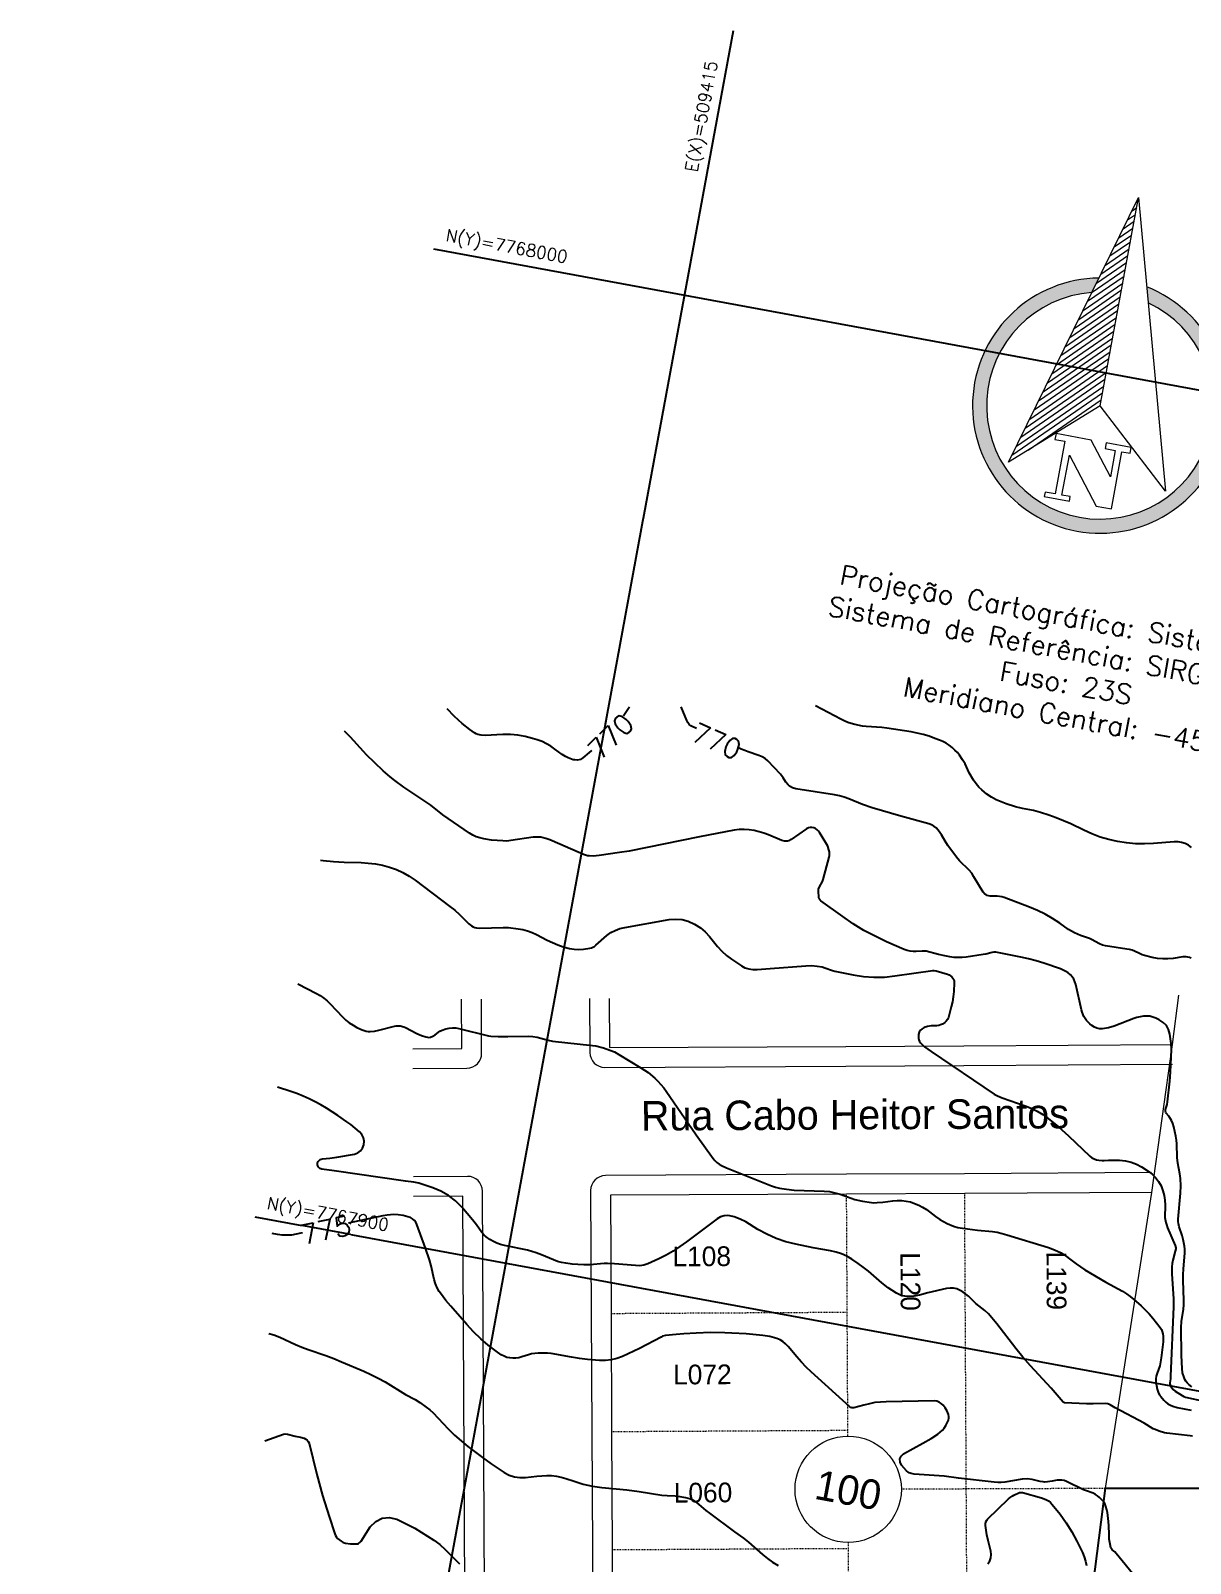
# Model space of a CAD drawing. Header units: centimetres. Extents: x 0 to 1302389, y -144212 to 85618.
# Drawn here: x 357179 to 368922, y -70840 to -55321 of the extents above; entities that cross this region are included whole.
import ezdxf
from ezdxf.enums import TextEntityAlignment as Align

# ---------------------------------------------------------------- set-up
doc = ezdxf.new("R2010")
doc.units = ezdxf.units.CM
doc.header["$LTSCALE"] = 4
doc.linetypes.add('Contínua', pattern=[0])
doc.linetypes.add('TRACEJADO', pattern=[2, 1, -1])
for name, color, linetype in [('CANEVA', 252, 'Continuous'), ('CURVAS-INTERMEDIARIAS', 39, 'Continuous'), ('CURVAS-MESTRA', 34, 'Continuous'), ('LIMITE-L', 7, 'Continuous')]:
    doc.layers.add(name, color=color, linetype=linetype)
for name, color, linetype, lineweight in [('FOLHA', 7, 'Continuous', 9), ('K-ALINHAMENTO', 10, 'Continuous', 9), ('P-MEIOFIO', 171, 'Continuous', 9), ('P-URB', 2, 'Continuous', 9), ('textos', 2, 'Continuous', 9)]:
    doc.layers.add(name, color=color, linetype=linetype, lineweight=lineweight)
doc.styles.add('EC_NOMES', font='GOTHIC.TTF')
doc.styles.add('L50', font='ROMANS.SHX', dxfattribs={"height": 1.25})
doc.styles.add('Padrão', font='simplex.shx')
doc.styles.add('ROMANS', font='romans.shx')

# ---------------------------------------------------------------- blocks, each defined once
blk = doc.blocks.new('NORTE-3D')
at = {"linetype": 'ByBlock', "lineweight": -2}
h = blk.add_hatch(dxfattribs=at)
h.set_pattern_fill('ANSI31', color=0, scale=0.001605353228508994, style=0)
h.set_pattern_definition([(45, (-0.01104248617775738, -0.01839006319642067), (-0.0001418945192598034, 0.0001418945192598034), [])])
h.paths.add_polyline_path([(0, 0), (-0.003242338949348778, -0.01153436489403248), (0, -0.00859965942800045)])
blk.add_hatch(color=0, dxfattribs=at).paths.add_polyline_path([(0.000986897386610508, -0.003510809503495693), (0.001163471373729408, -0.00413895770907402, -7.796186558811831), (-0.001163471373729408, -0.00413895770907402), (-0.000986897386610508, -0.003510809503495693, 10.40889661296213)])
at = {"color": 0, "linetype": 'ByBlock', "lineweight": -2}
blk.add_line((0, -0.00859965942800045), (0, 0), dxfattribs=at)
for points in [[(-0.003242338949348778, -0.01153436489403248), (0, 0), (0.003242339007556438, -0.01153436489403248), (0, -0.00859965942800045)], [(-9.608949767425656e-05, -0.01004196889698505), (-0.001555679715238512, -0.01004196889698505), (-0.001555679715238512, -0.01028036419302225), (-0.001144722569733858, -0.01028036419302225), (-0.001144722569733858, -0.0124551085755229), (-0.001559805124998093, -0.0124551085755229), (-0.001559805124998093, -0.01264322362840176), (-0.0005189016228541732, -0.01264322362840176), (-0.0005189016228541732, -0.0124551085755229), (-0.0008624214679002762, -0.0124551085755229), (-0.0008624214679002762, -0.01080046966671944), (0.000579707557335496, -0.01264322362840176), (0.001213598938193172, -0.01264322362840176), (0.001213598938193172, -0.01028036419302225), (0.001557145267724991, -0.01028036419302225), (0.001557145267724991, -0.01004196889698505), (0.0005146967596374452, -0.01004196889698505), (0.0005146967596374452, -0.01028036419302225), (0.000935914518777281, -0.01028036419302225), (0.000935914518777281, -0.01136066485196352)]]:
    blk.add_lwpolyline(points, close=True, dxfattribs=at)
for radius, start, end in [(0.005183662809646236, 100.9753177366553, 79.02468226334474), (0.004609937876509702, 104.6185888914942, 75.38141110850579)]:
    blk.add_arc((0, -0.00859965942800045), radius, start, end, dxfattribs=at)

msp = doc.modelspace()

# ---------------------------------------------------------------- linework, layer by layer
at = {"layer": 'CURVAS-INTERMEDIARIAS'}
for points, elevation in [([(368934.8754376789, -63590.57717610107), (368903.7059932324, -63568.43203447541), (368869.478850694, -63552.08691046698), (368834.1863858103, -63540.24765309301), (368797.3142586382, -63535.1503097211), (368759.3786192629, -63534.54903235511), (368548.0242114965, -63551.17388457531), (368457.098700164, -63554.71101622222), (368366.4351684746, -63553.48242180984), (368276.1471900591, -63545.11722418039), (368186.1132007802, -63531.97468971729), (368097.5097953462, -63511.525553315), (368010.5377707027, -63486.24943036152), (367926.0097270817, -63453.7221218786), (367843.1130642609, -63416.36782675152), (367712.6630685911, -63352.83898017774), (367639.1236443794, -63320.62842093626), (367564.2047598836, -63291.771130992), (367488.3650284545, -63265.15588763908), (367406.5412394461, -63238.5097168379), (367334.5700484256, -63218.38591479065), (367224.3290651017, -63197.9335727336), (367151.7117038449, -63180.6498377341), (367058.4013500588, -63150.67607638307), (367006.8080823188, -63130.90051974205), (366956.7313028959, -63108.1821315274), (366908.9034743224, -63081.02446402477), (366862.5805232748, -63050.93195543307), (366809.8832468278, -63009.86161091349), (366778.9178055354, -62980.08197248363), (366751.8731140632, -62946.6887139913), (366727.451453092, -62910.89145238695), (366683.9287959328, -62834.90810142859), (366640.4231536881, -62745.77269640948), (366615.3862497514, -62702.99028910497), (366584.5247361161, -62657.33820617516), (366562.952762107, -62630.2563311941), (366538.9877237129, -62605.26620901842), (366510.1290336729, -62578.8959025245), (366480.7347474935, -62556.63268760988), (366450.0838323129, -62536.50896167537), (366417.5430733244, -62519.59356399666), (366383.7536758243, -62504.82926616397), (366335.8800508823, -62486.7542121435), (366276.6978502643, -62466.4182088571), (366216.8671003646, -62448.49616426643), (366156.0733271517, -62434.19686799892), (366094.6389951638, -62422.32314120152), (365847.2769581622, -62383.02126448348), (365798.4022454611, -62377.11584656739), (365640.378662686, -62366.08117764961), (365602.13209183, -62361.89550133368), (365526.3970648719, -62347.93790934258), (365489.3134866197, -62337.78469947806), (365452.9233493123, -62325.74270581559), (365417.6000601186, -62310.88766797091), (365382.9782023513, -62294.1554571965), (365125.2001949487, -62156.77928647166), (365125.2001947435, -62156.77928643377)], 76641.68236215241), ([(366892.6592776216, -62162.31998439148), (367020.0868931253, -62278.42745465621), (367038.81794618, -62290.76525264018), (367060.4123652246, -62296.98336127459), (367075.4155518517, -62297.1294395186), (367137.4673498173, -62291.5026248535), (367189.0651938638, -62289.46856215422), (367249.4627256463, -62290.16448346747), (367335.1760259193, -62296.24558765195), (367419.8173323173, -62311.14882521742), (367488.0559766758, -62326.84343337921), (367532.0817227148, -62338.37005236345), (367607.5803450528, -62363.59461241699), (367640.9953006298, -62369.41151478139), (367662.7523221903, -62367.17668208218), (367682.5642125105, -62357.91377744696), (367694.5636428665, -62348.97142399117), (367710.8183119026, -62329.94017099767), (367728.8132027275, -62292.92656753142), (367775.0855219771, -62165.08624832111)], 76542.01827585572), ([(368938.0955749252, -69054.58180261648), (368906.5389660019, -69028.05778896407), (368891.4537016497, -69013.21097363177), (368878.1056859185, -68997.13437102904), (368867.3479370167, -68979.21527270484), (368858.3158259541, -68960.0743775036), (368844.1343662289, -68912.29366591858), (368838.5899655382, -68866.42237342132), (368833.4875218078, -68735.79283962795), (368829.0676267861, -68451.93707527197), (368833.3679362814, -68392.05323686788), (368852.3377425213, -68265.20085587623), (368856.0085356376, -68222.66330863009), (368856.4805166855, -68179.94035073352), (368848.7530743252, -67973.03665157367), (368848.7685102402, -67916.59783107869), (368851.447342966, -67860.2252618832), (368864.7948867733, -67697.85528617364), (368865.7299807903, -67658.16714122175), (368862.8929381984, -67628.58617819572), (368850.4090583922, -67562.45038121898), (368838.2665988227, -67520.64077169343), (368808.8137390901, -67432.0231971968), (368801.3953983983, -67399.97448844044), (368799.0963314082, -67378.23600800923), (368799.5360667479, -67356.37500640372), (368822.446115843, -67092.78971923975), (368825.4567476391, -67018.10372389192), (368821.3625571583, -66943.47371396684), (368816.0282626448, -66896.73921466758), (368806.7955602557, -66841.75440706138), (368795.4437460548, -66787.15859986376), (368788.5059465189, -66732.04022927835), (368785.7734488504, -66594.17624082719), (368783.5810763654, -66553.97127349235), (368776.7910370065, -66514.29548944865), (368755.2226033205, -66420.96194181056), (368745.21606439, -66387.45210928711), (368731.0779969868, -66355.45956706928), (368721.7091471747, -66338.8003559399), (368703.5313258975, -66312.82171293264), (368676.8514823388, -66281.8978294523), (368673.4522610469, -66276.21265293311), (368669.4370468868, -66263.49151723302), (368670.1934285011, -66243.48288960246), (368685.8958468328, -66194.84672785838), (368690.9245342734, -66166.3030039976), (368714.0697750576, -65958.7872933867), (368720.9032272612, -65866.03738743643), (368730.1486420559, -65636.04933781497), (368727.5846459082, -65575.9618583349), (368715.3193014152, -65482.24861932371), (368701.2034724471, -65435.86852098216), (368679.6101123699, -65395.0194010486), (368646.8151566158, -65362.46946380919), (368606.5604609004, -65335.46392589658), (368572.5190393622, -65319.64971756138), (368541.9497362334, -65308.63213690772), (368510.8486382595, -65301.31695097816), (368478.9556534125, -65299.55136175489), (368446.5192629293, -65301.49615774018), (368413.9370524201, -65307.46801096413), (368381.7155522921, -65314.83416777774), (368350.0409231699, -65324.2877846479), (368149.4365080159, -65400.02897289011), (368091.9545528665, -65417.67869822716), (368032.607604222, -65427.3725999957), (368003.5867777487, -65426.57329246541), (367975.8792894855, -65421.51662529653), (367950.1399984063, -65410.08371940171), (367925.7158556459, -65394.38365342107), (367904.8272120565, -65377.04607763229), (367871.1898143755, -65342.91151299051), (367845.0286289734, -65302.75924757151), (367825.7921044719, -65258.42319193415), (367818.6357180658, -65235.38218241418), (367762.7160381205, -64979.80790531091), (367753.9888587432, -64952.3214363248), (367742.3341306043, -64926.47327876629), (367726.288454318, -64903.10799481078), (367707.3250299186, -64881.38283242875), (367684.9864336095, -64862.62206841412), (367661.3654266626, -64845.97576158936), (367635.8048227347, -64832.47791899873), (367608.9520075276, -64821.09272345348), (367437.7221681476, -64762.92366845836), (367361.207381767, -64740.23773448852), (367283.8092184971, -64720.74332030007), (367205.8229906405, -64703.39025694855), (366951.2926465486, -64652.69025442266), (366933.5187472929, -64651.96149036937), (366915.6963879451, -64653.9095440415), (366851.7071396677, -64671.83710107804), (366823.4394375188, -64677.16666268719), (366653.1300085431, -64701.0987358515), (366611.383314216, -64705.05362150364), (366569.6641081368, -64706.5001105555), (366527.9892246423, -64704.19471036567), (366486.3302186262, -64699.388904066), (366435.5852890435, -64690.60431998511), (366371.6178647702, -64676.36749975213), (366248.8387509258, -64643.19078987483), (366208.2992426089, -64640.99373978768), (366145.4090626444, -64645.17856640118), (366114.3658896092, -64645.23207025247), (366083.8185670958, -64642.32652881868), (366054.0324366232, -64634.97043346705), (366024.7501471785, -64624.6669036065), (365846.520783574, -64546.66819287007), (365730.5860112323, -64491.4147635133), (365617.3726119255, -64431.4140456224), (365508.2485127351, -64364.25319246092), (365401.845786577, -64292.34505086145), (365180.0220579457, -64131.78228160323), (365172.6647459628, -64125.19376480981), (365164.6488251187, -64112.7877498762), (365161.0862249404, -64098.54888446641), (365156.4228473069, -64031.44538329585), (365157.4790925859, -64013.87385839905), (365167.0515823165, -63989.09836654621), (365195.9364132325, -63937.90040839871), (365204.1216072465, -63914.49028379159), (365263.6768700613, -63690.42947716193), (365267.0424217604, -63671.71355208079), (365268.3870490837, -63653.01963335174), (365266.696294662, -63634.3529184957), (365262.9846158716, -63615.70820999306), (365249.9316014355, -63579.48708953493), (365232.110714761, -63545.37517692739), (365168.131081674, -63440.77267154813), (365156.1581561277, -63425.15274285316), (365142.5071737928, -63411.5944667907), (365126.3685081964, -63401.13410020471), (365108.559776276, -63392.74699721103), (365089.8060191444, -63389.20216345444), (365071.54896614, -63389.11388070958), (365054.0235483878, -63394.22821564644), (365036.97342334, -63402.80528184216), (364881.3037068354, -63512.58858760484), (364856.1124511788, -63524.91193180764), (364842.4891387998, -63527.66593986118), (364828.338375734, -63528.72120365735), (364813.9549829808, -63527.52407724706), (364786.0770565358, -63521.25013869291), (364651.9732817775, -63464.05985402562), (364603.7449717199, -63446.5881991894), (364554.533028555, -63432.13752252347), (364504.664726588, -63419.70409827091), (364454.2396756496, -63411.93128232328), (364403.7704314513, -63408.184023718), (364353.204965292, -63410.49997783518), (364302.5934957063, -63416.85129001347), (363953.4024602731, -63483.36159332978), (363238.1780434109, -63630.6934978819), (363141.6700426787, -63641.40889223557), (362935.144768274, -63672.65855869715), (362875.5632245879, -63678.24500692586), (362835.8530475412, -63677.53894813178), (362816.4365443302, -63674.78385520697), (362797.5009192042, -63669.64464504027), (362778.8959300836, -63662.93477138437), (362538.8859272191, -63559.13372741362), (362437.8258473793, -63513.99572838368), (362396.1638154738, -63499.71316236658), (362368.4982449586, -63492.7284571692), (362343.695187389, -63488.57308739348), (362318.8175001656, -63486.24849906671), (362268.7875785882, -63488.95728063738), (362042.6496848082, -63522.57433399706), (362001.7268653985, -63526.45841705595), (361960.6193850976, -63525.90981509461), (361845.192618901, -63516.46908143887), (361766.7622073312, -63504.64875460783), (361728.5925933747, -63495.8760136497), (361691.7030626981, -63483.90394335828), (361656.7247613675, -63467.12616860663), (361623.0381541153, -63447.1410740385), (361353.4422460392, -63261.20453597343), (361231.8024098205, -63164.9554676824), (360959.6405426083, -62982.37602612449), (360867.5152640477, -62914.81769024745), (360819.5322538626, -62876.48288956322), (360750.4298063097, -62816.29836278208), (360581.3708710053, -62653.03531944592), (360549.4822552527, -62620.5717003101), (360417.3074979239, -62474.08371647171), (360379.9416910905, -62436.59502936645), (360356.2634293301, -62415.06591798368)], 76841.01053474579), ([(360115.3022529464, -63719.69981243419), (360140.6639684882, -63722.83959961528), (360246.5469478463, -63733.30474683167), (360352.7590891368, -63739.8476443111), (360524.8640027886, -63744.98997780361), (360598.1082687806, -63749.38632801126), (360670.7236126927, -63757.79145297591), (360742.3853978708, -63772.18252328588), (360813.4182609685, -63790.58236835469), (360882.2017078258, -63815.50921138909), (360948.6887004476, -63844.96790966357), (361011.7221161291, -63881.21768038753), (361072.45726744, -63922.00910698326), (361425.4825140745, -64188.01589013502), (361473.2372649399, -64227.97066780136), (361522.052916548, -64271.7294409844), (361616.4804688049, -64366.27676635001), (361644.5974643191, -64386.89530872296), (361659.9167802965, -64395.48139856395), (361676.0699269286, -64402.02220468305), (361692.5798015153, -64406.90595160343), (361727.0282726798, -64410.03540801514), (361962.4834015775, -64401.36857648731), (362018.0613942805, -64401.60001459345), (362115.9178251913, -64414.03871233543), (362163.9949360472, -64423.38459687002), (362211.0021474227, -64435.99903582892), (362256.4045095667, -64453.5163064205), (362300.7449627199, -64474.31374230233), (362409.4636922973, -64530.82894701374), (362462.4445404196, -64555.21882371863), (362516.6178349139, -64576.82898885806), (362571.5887571502, -64596.58988314729), (362636.9031110369, -64614.67339257678), (362683.7373240166, -64622.18839214614), (362731.1557225045, -64623.1931506901), (362778.9615179157, -64619.85061129904), (362840.0007460753, -64611.31047044134), (362856.8962589692, -64607.35680110945), (362872.9357797186, -64601.56262720941), (362887.6851318665, -64592.98628518592), (362901.5668810792, -64582.57742907699), (363014.8388716315, -64483.89554222098), (363054.9473830886, -64454.23984448434), (363099.001650591, -64430.87701504317), (363145.9380841688, -64413.52953276434), (363194.5783565025, -64401.82773994782), (363643.6176029019, -64321.38794726555), (363710.5436322185, -64316.75260102931), (363775.8414098617, -64321.2623183291), (363838.7182214235, -64339.48345059223), (363899.9685914467, -64366.83984576151), (363960.5706452878, -64407.08980605815), (364010.1765288473, -64447.17364703974), (364054.1449721039, -64493.36142920787), (364134.2076729565, -64594.45817295987), (364177.3818501332, -64641.92828832971), (364225.5148698458, -64684.33464989319), (364276.9742392336, -64723.38246676739), (364375.6159133359, -64789.95520400633), (364412.1520004033, -64809.76727435531), (364451.8179844553, -64822.18120106839), (364493.253023741, -64827.70576458875), (364535.0538932678, -64827.02434663242), (364668.3206282664, -64815.70976682309), (365028.7531360963, -64789.96092105805), (365084.5829200296, -64788.44497362722), (365142.1376955271, -64792.02119902155), (365195.132843239, -64801.35314521968), (365220.916767229, -64808.92273438131), (365297.3243155512, -64835.86582097717), (365323.3751584412, -64842.97796053009), (365507.2807499749, -64881.73852835917), (365612.770358983, -64897.73566219257), (365718.4520500589, -64906.21771711265), (365824.4503610649, -64903.43748450064), (365930.6407541384, -64893.14217297714), (366316.0473511894, -64836.3815204236), (366328.8080774818, -64837.03570671163), (366347.7171451395, -64840.50787593159), (366462.6768946475, -64875.5241079655), (366478.5157482738, -64882.88860802773), (366493.2866159418, -64892.19433439497), (366507.3594138694, -64902.81029595507), (366518.3796337016, -64915.46714531431), (366526.6081949943, -64929.30092576443), (366530.6752053035, -64944.8694207145), (366531.9523672154, -64961.60504612693), (366525.8311813987, -65050.82777950098), (366520.5079840879, -65102.86065355237), (366512.9190272379, -65154.4851847238), (366501.9078345957, -65205.48777567589), (366471.8808554072, -65312.14619639827), (366462.9588802081, -65332.5216374665), (366451.3732236777, -65350.69229516617), (366435.7808092718, -65365.58917508466), (366411.2692893459, -65381.5853052077), (366393.5152502701, -65389.08980831664), (366375.327577767, -65394.49736099597), (366356.4800294387, -65396.78308443178), (366298.3796761584, -65397.6972360682), (366260.3747602247, -65405.64721676655), (366227.9541700167, -65415.6826404786), (366206.0596553114, -65427.27706471481), (366188.4565568126, -65442.36000183009), (366177.2678911743, -65462.66138223102), (366170.3608411102, -65486.44946527726), (366168.7900747655, -65502.80097780324), (366169.3210429043, -65521.16226935241), (366172.6107766745, -65538.6344688271), (366180.0332283995, -65554.80243234948), (366190.2028349572, -65570.08929428231), (366216.8820577664, -65597.39487732665), (366231.4833666106, -65609.6489691278), (366299.2452456005, -65657.94081221931), (366936.9032807702, -66089.92864594789), (366968.0306262156, -66106.70461062583), (367017.1804298747, -66127.14371508089), (367248.7379819129, -66207.23870197873), (367311.179557086, -66232.26109510002), (367371.4877204216, -66261.2069534986), (367428.5890555215, -66296.04690527532), (367483.5551686414, -66334.82012295965), (367588.1000650872, -66420.84773813351), (367688.405057205, -66511.77797818673), (367905.2655487046, -66718.03480121365), (367925.5199947234, -66733.59310713061), (367947.1685114993, -66745.99340672078), (367970.9072293159, -66753.66159722256), (367996.0382077302, -66758.18158211949), (368030.0802235671, -66760.65827405563), (368048.5711215563, -66760.96204170847), (368094.6622951147, -66756.80620386358), (368205.7676740798, -66758.47593006515), (368264.4933812668, -66764.43730696448), (368321.3647494467, -66776.54257740348), (368375.4460885252, -66797.8823842998), (368427.6810791024, -66825.37769551383), (368494.6204276375, -66868.13594875575), (368534.9016550545, -66899.05848708635), (368570.8810969734, -66933.73710389255), (368600.4399777621, -66974.04056813393), (368625.7006933617, -67018.08050949994), (368644.5771024409, -67066.89052154511), (368658.1375011549, -67114.57679522777), (368665.1348801416, -67163.66572526845), (368667.7554558817, -67213.67935559538), (368665.4374652249, -67337.019535898), (368675.2222878858, -67390.60634201879), (368679.8321092582, -67408.11965767195), (368692.0413629368, -67442.26942836033), (368768.0485384635, -67623.54489975507), (368773.8449364619, -67645.82797533865), (368773.6987545686, -67654.46637901373), (368768.2208663805, -67679.46097590559), (368746.108930216, -67771.68963805248), (368739.4272695355, -67805.45162439955), (368734.8809602921, -67839.3951683729), (368733.5367731089, -67873.61594904802), (368734.337738016, -67908.02009730667), (368751.0621239602, -68163.33813688511), (368752.4262786195, -68243.58544298046), (368722.4551769328, -68944.77177181604), (368719.9700545549, -68970.9576256004), (368713.0630309732, -69011.7015253928), (368713.5510983596, -69021.4604351524), (368716.5837394904, -69033.30077976099), (368723.1421051685, -69048.93415551772), (368733.1995084877, -69062.57869804223), (368749.7361736828, -69079.60909216097), (368768.1792585198, -69095.48148433102), (368838.4016169151, -69141.48119136668), (368855.61214737, -69150.52806677335), (368873.8665629881, -69157.32521526533), (369058.5331658018, -69199.7026354376)], 76940.67462104248), ([(359883.7297271217, -64973.50082197785), (360073.3325669032, -65069.57471102482), (360111.5407891722, -65091.69220887552), (360147.7655830511, -65116.37238195603), (360181.0486315484, -65144.90780366299), (360212.36604282, -65176.01932142879), (360336.2988696079, -65308.03255223299), (360369.892642641, -65338.94627280187), (360405.3540464446, -65367.26579576478), (360443.5887744968, -65391.70909825934), (360483.6813326877, -65413.55639291054), (360535.6090896897, -65438.38013589761), (360555.6115890017, -65446.13865280928), (360576.0308613704, -65451.80526177902), (360597.0722031728, -65454.32330309183), (360618.5187072239, -65454.75742703883), (360661.729240588, -65450.12021981867), (360704.237928554, -65441.10682993394), (360862.7639283354, -65400.08985120861), (360881.6644105038, -65397.68214974517), (360919.8637364198, -65398.66658324751), (360957.1961062202, -65406.8691541219), (360974.9725398851, -65413.73004573464), (361089.2896109939, -65474.34000682671), (361137.806070536, -65495.57428246125), (361179.2682881939, -65510.22534251367), (361196.0522446784, -65513.68000513798), (361212.6705468536, -65514.51965360876), (361229.0180510649, -65511.4478615025), (361250.866484755, -65502.95636325487), (361275.9560101213, -65488.11089119135), (361321.5444016121, -65452.27147655311), (361347.8777817215, -65440.51380283586), (361385.0250504356, -65428.75682691939), (361417.7093014007, -65421.35451890656), (361450.5019802358, -65417.59042293293), (361483.4729069011, -65419.2814599626), (361516.5620620782, -65424.61251917225), (361815.2301489584, -65498.79882573913), (361840.2828772794, -65501.32803819637), (361912.9912107834, -65504.51055627843), (362010.9827557861, -65507.16355413187), (362217.5278393671, -65504.01169493387), (362263.2488124729, -65506.03062643408), (362308.2975752155, -65514.15841223724), (362419.2266211371, -65543.61607450651), (362464.0553477537, -65552.33158877306), (362867.4695633557, -65596.11155368673), (362901.1312676349, -65601.03147707408), (362980.3630310692, -65621.18886994926), (363042.676266772, -65642.68085814657), (363090.7558605037, -65662.65878918499), (363136.5964333442, -65687.35147775884), (363358.7816730053, -65821.81251340901), (363432.0007020243, -65871.12240814319), (363500.1150942724, -65927.27315436088), (363531.7212754866, -65958.08328296704), (363561.7815405412, -65990.23961694102), (363589.545247802, -66024.40417858126), (363615.7746496702, -66059.9069551932), (363919.3699925765, -66500.80493347009), (364090.8792216651, -66741.61728632625), (364108.4939581141, -66762.68795177937), (364127.832134327, -66781.72561649824), (364149.7621806134, -66797.7048846911), (364173.4138564979, -66811.6609528666), (364223.9501543957, -66835.18379572511), (364412.3998079283, -66908.98917407927), (364546.4546311524, -66965.51164423011), (364682.088547851, -67018.6974468198), (364721.2053336905, -67031.78019658208), (364761.4243430226, -67040.87064392443), (364833.8572760709, -67052.67783451136), (364909.8177435505, -67060.58594504267), (365214.6017677957, -67072.0819113252), (365269.2980903619, -67076.81259616616), (365323.2301178665, -67087.10810877889), (365376.1999496002, -67102.00961499335), (365488.0116747475, -67142.93080137199), (365525.7635330232, -67154.78849626929), (365603.0365634429, -67172.16185907176), (365694.0999568257, -67186.97422717363), (365713.2175531978, -67188.5491309276), (365751.6229770977, -67187.86895431083), (365809.2757328592, -67182.1897749001), (365910.0728739875, -67169.37810234402), (365954.9424836244, -67166.29392254498), (365999.585799286, -67166.6847831562), (366043.8722578224, -67172.30019001669), (366087.9190014814, -67181.40842831339), (366130.6868772874, -67195.52024588812), (366172.0032490152, -67212.6071674095), (366211.1712364306, -67234.19248233526), (366248.9073210332, -67258.75652159), (366343.1399455308, -67327.91013891308), (366386.7467469131, -67357.67327872681), (366458.316939653, -67397.91188639635), (366522.961953696, -67425.87499063014), (366567.7447545236, -67439.55829485171), (366613.8023632543, -67448.09538044047), (366768.5900520907, -67466.49848067219), (366918.4440332234, -67480.93971504396), (366967.8237249496, -67488.61067157012), (367016.5792268044, -67499.55142378996), (367064.913275073, -67512.66429922602), (367485.3958757377, -67641.82178154495), (367546.4426818151, -67665.45144848447), (367613.2783603352, -67697.74139581819), (367653.6979602787, -67723.4699793444), (367710.7101848407, -67767.9014282825), (367767.3663536104, -67809.26716258013), (367854.9132817526, -67867.5374595733), (368067.7584014836, -67993.9086437028), (368234.1909160929, -68085.56948203454), (368274.1627376528, -68110.75928862515), (368312.2038836916, -68138.77488792856), (368348.9650498157, -68168.67228907358), (368424.189979571, -68234.5584905298), (368465.5604495768, -68273.19222407235), (368505.1818791837, -68313.44883096486), (368542.1632370955, -68356.1468332547), (368616.3566693239, -68452.8048669158), (368628.5916006889, -68472.93257590462), (368638.1327506875, -68493.98164915829), (368643.6345086556, -68516.43327527452), (368646.4406751153, -68539.81606628414), (368647.0220184217, -68596.42591966904), (368627.1276168873, -68759.83667768846), (368620.9380316561, -68800.31782187271), (368611.9189299115, -68840.20541937585), (368585.4772019253, -68914.55695236142), (368577.4833663646, -68943.51584626245), (368572.5756742908, -68973.10554990458), (368572.6579335647, -69002.7858124623), (368586.1125172757, -69076.94536511373), (368600.1248573753, -69116.31321719533), (368613.7235785965, -69140.63531841646), (368621.8191975415, -69151.95134111351), (368653.9280047759, -69189.53325099565), (368673.9831280278, -69208.80468310407), (368695.7196697452, -69225.44752493422), (368719.980149358, -69238.13768044166), (368745.9158670725, -69248.17783426435), (368789.7363167494, -69260.76111296634), (368929.7714986648, -69289.51359313715)], 77040.33870733916), ([(368944.1980340743, -69551.78548884825), (368921.2007262499, -69547.73053030507), (368684.7215449447, -69523.03645228024), (368660.2929031057, -69518.55497171124), (368605.917699989, -69502.86687966215), (368566.2749373918, -69486.59581664245), (368547.3134528542, -69476.65798755252), (368454.3510340733, -69422.57657507702), (368162.1185039198, -69266.95858357294), (368111.752824948, -69236.5856059285), (368088.2882406923, -69226.8295674295), (368063.1876727613, -69222.91316265127), (367936.6814182997, -69225.93936899715), (367869.1423440927, -69224.40077339046), (367648.6665072418, -69214.90550641867), (367634.5707464846, -69208.69401745679), (367512.2344420637, -69066.44542063179), (367304.8037492411, -68839.9170847314), (367227.6754762692, -68753.27763929256), (367154.5529782588, -68663.22270714946), (366961.6279915415, -68416.37726834734), (366910.8898609719, -68353.61506736494), (366877.0855935644, -68315.06123853015), (366840.2716485397, -68279.46836879675), (366749.7290320843, -68209.21252770972), (366676.2261454737, -68136.03301601062), (366650.237415887, -68113.65894250182), (366622.1176276138, -68094.04324675785), (366592.5780903262, -68076.2429980651), (366556.4552080049, -68061.38216782606), (366522.988714896, -68053.26524250564), (366488.5573884909, -68052.62202138378), (366453.4881668822, -68056.96901024503), (366264.7104158216, -68102.25992528215), (366179.2075072181, -68124.34223324998), (366121.8579769595, -68135.73273290126), (366060.0661417156, -68139.23867730121), (366029.6745693386, -68136.42271211991), (366000.2440291132, -68130.37889493513), (365972.2372459655, -68119.47987877479), (365945.1798841716, -68105.3610010905), (365862.6272518318, -68049.46243452112), (365799.3722479189, -67998.9929083008), (365661.6043221572, -67882.40382699872), (365610.2285814669, -67842.13498913118), (365557.3594964265, -67803.86056997831), (365493.5822398387, -67760.3890674861), (365442.5384027336, -67731.21851792437), (365389.7044349972, -67706.58212520595), (365334.2128631949, -67688.76219850322), (365276.9427715623, -67675.46843806448), (365101.3657645761, -67644.07374111144), (364926.7625900654, -67609.65625575071), (364826.4441793704, -67584.04344622407), (364728.8163950295, -67551.59999958883), (364635.2089441377, -67508.91278261214), (364544.2841290843, -67459.38331784363), (364422.0690810035, -67384.02767650748), (364364.7141963554, -67354.12730234949), (364303.6539435778, -67332.76538599611), (364259.9945193736, -67322.21857302438), (364240.4860090426, -67319.85188573942), (364201.1069077586, -67321.57855939324), (364163.4309471259, -67332.08250066458), (364146.1054730591, -67340.94316499983), (364129.541604966, -67351.60663109727), (363820.8620524264, -67585.30618866766), (363753.6689247274, -67633.03678797028), (363684.7347986833, -67677.90195246105), (363613.204251077, -67718.49708646015), (363539.9327051181, -67756.22678564602), (363430.1896179784, -67808.58484325215), (363389.6954414651, -67822.43983000703), (363347.1020902274, -67826.64374000288), (363303.4773952743, -67825.07279364363), (363091.2536507811, -67806.23696710824), (363021.3739545629, -67803.32351412764), (362986.454690498, -67804.71851716991), (362841.0166127515, -67817.56543755921), (362780.9652584925, -67819.00098875503), (362720.9807501574, -67815.95909265801), (362661.0322119032, -67809.92388774006), (362598.3214169127, -67801.22988901573), (362555.6264902008, -67793.25306929834), (362513.7125120147, -67782.69418000698), (362472.9690515308, -67768.26708671241), (362353.5106494409, -67715.19051297777), (362297.1188144436, -67694.78205200046), (362210.4532475108, -67670.5354882951), (361976.3947215751, -67620.71795688753), (361938.0251381667, -67610.44884600228), (361900.7039911211, -67597.57612473168), (361864.9671093934, -67580.7899975336), (361830.288464684, -67561.4020700992), (361790.7678089367, -67533.9341433226), (361767.5929510646, -67513.61016331214), (361747.3733371468, -67490.3455753618), (361693.7751239666, -67412.99791779462), (361654.7130549363, -67363.62179631685), (361543.9336268373, -67233.70349858797), (361480.3481933, -67170.64611497294), (361411.3480191739, -67115.66958450436), (361334.2324446704, -67072.80543810956), (361251.7119302444, -67038.02395491177), (361110.5535780865, -66991.97646260721), (361060.8993388045, -66980.13999856869), (360976.1028513586, -66969.4242487954), (360251.7090024917, -66864.59697310341), (360129.3181396912, -66848.85318274223), (360108.1991425064, -66842.53031831715), (360099.44496687, -66836.26149923855), (360093.0731757421, -66827.57463562913), (360087.1035989069, -66815.94183732185), (360083.6399362455, -66805.22794639724), (360082.390340491, -66794.59866685825), (360084.4600349655, -66784.10610488435), (360090.9797141692, -66770.09767079327), (360099.5917927693, -66759.85064196342), (360109.4915315943, -66751.68600479927), (360121.276847708, -66746.64661016222), (360134.3418335326, -66743.67799641521), (360210.4186153013, -66737.3476810274), (360279.6626395936, -66728.44796740514), (360458.3826780227, -66696.51202395151), (360492.4869881507, -66683.34168633129), (360520.8650828397, -66664.29962378659), (360540.6387784259, -66636.42185194249), (360554.6862585564, -66602.67235526367), (360556.0765267545, -66565.34864860182), (360550.2411584634, -66530.49100722911), (360533.5566297045, -66499.33555405441), (360509.6464644559, -66470.64616617071), (360420.2368699022, -66397.82260726692), (360380.7027673009, -66368.78127592348), (360288.0991966621, -66305.2392656368), (360175.0989027783, -66233.05512876081), (360117.1807006215, -66199.29063634673), (360058.5683593334, -66166.70535046572), (359998.6999579474, -66136.69546254349), (359937.8758772382, -66108.95159275594), (359875.6160924464, -66084.5911440606), (359812.4024384572, -66062.48691295934), (359678.3807106959, -66019.73532999927)], 77140.00279363585), ([(359589.9829486762, -68511.4360539894), (359640.6061666638, -68526.52454399524), (359703.028321549, -68551.15822123032), (359859.4355497865, -68623.40351361778), (359923.5997115278, -68651.50077553056), (359989.3383379718, -68675.68282118868), (360167.7091250582, -68736.5086011485), (360248.5105179819, -68766.33075032895), (360328.499181357, -68798.30343038283), (360551.6194116382, -68894.3938486616), (360624.9498675087, -68928.33943266975), (360697.1619636689, -68964.38923358667), (360767.7143113777, -69003.60878101137), (360975.0096533574, -69129.57317385002), (361073.7054761869, -69182.46356194382), (361121.0032424614, -69212.38139146625), (361185.6872528868, -69258.35141232295), (361220.6060008392, -69286.59097854473), (361253.427643241, -69317.24046959111), (361406.2972550803, -69479.5910706066), (361470.3507923004, -69541.65046906017), (361537.7189390884, -69600.08564520418), (361607.2956188318, -69656.11120686788), (361754.0515648026, -69767.66112643), (361841.9753913967, -69832.39620398445), (361974.5713934443, -69921.72979083919), (362024.9570355661, -69947.49504233612), (362077.111655333, -69965.4384985641), (362131.9179313857, -69971.65906265099), (362188.4833844347, -69970.05602132308), (362304.8157398764, -69956.48532814512), (362404.6964820119, -69950.7205015294), (362454.3330073426, -69951.95251080746), (362503.4166366834, -69956.78166774375), (362551.670547111, -69966.98113938584), (362599.3751818505, -69980.75815733382), (362682.5194723115, -70009.85764457891), (362774.1186176162, -70037.79240604036), (362867.6730821543, -70058.21343318955), (362962.5149480102, -70072.48720522592), (363215.8364499058, -70096.64341080375), (363341.8436479272, -70114.37267241784), (363569.4511499143, -70150.66445834766), (363623.5745871647, -70154.32651064306), (363705.0148053611, -70155.77723616973), (363731.962368471, -70158.74763274746), (363810.9079993319, -70172.49754912674), (363835.7041008509, -70178.83065358171), (363859.5985170997, -70187.24718421898), (363882.1587266907, -70198.77196804123), (363908.2351964352, -70215.56774105184), (363945.0046374472, -70243.77412988996), (364015.3949003062, -70304.06475706282), (364052.014900863, -70332.47664915433), (364307.4774233222, -70520.91082691809), (364397.9742428624, -70584.88466042187), (364446.5464296949, -70624.19988770928), (364589.293808364, -70751.69160633622), (364639.3347992698, -70792.38282884215), (364691.5809355266, -70829.64017883048), (364747.1387850675, -70861.75252538486)], 77339.33096622923), ([(359551.3440723962, -69600.56448331987), (359738.3708075294, -69533.8257629612), (359755.7969258904, -69529.79779997247), (359779.5640627543, -69530.7821564253), (359856.4938896622, -69552.31841506771), (359910.6943618368, -69563.84930043336), (359949.554287869, -69574.09749127878), (359966.3820759002, -69581.97909814835), (359980.5157981405, -69592.48469264014), (359990.6236528505, -69606.89867636413), (359998.0490525629, -69623.9286571315), (360077.1137761009, -69939.66199150204), (360135.0487157302, -70154.03481584709), (360200.8880965153, -70366.10748769343), (360258.4983979543, -70540.20477485468), (360266.0520853144, -70557.58276900221), (360275.4144961615, -70573.67323234322), (360287.5028830823, -70587.84491513355), (360322.0429744242, -70616.65304812265), (360344.0524859632, -70628.74502821761), (360368.5245455295, -70635.24125268124), (360419.1040794351, -70641.95815890346), (360477.8555681317, -70644.10341225364), (360492.3533361239, -70642.32171109659), (360499.1096017878, -70639.70814480647), (360517.127482351, -70626.76935121918), (360526.4049187879, -70615.11483052265), (360618.38742088, -70471.1400191171), (360675.2562006965, -70416.31344179588), (360737.9832078594, -70381.73409491644), (360809.48557024, -70377.50817762216), (360886.839979579, -70393.50807945337), (361001.1800651879, -70449.05480424559), (361067.8935072849, -70484.58563656732), (361133.0185465231, -70522.95480348161), (361260.3721591632, -70604.89456559496), (361321.3921499764, -70649.35678684476), (361377.9493299465, -70699.3797761738), (361431.4666287459, -70752.96624457257), (361490.2990073019, -70815.69304394047), (361520.5285984838, -70845.94487186469)], 77438.9950525259), ([(366872.9645263457, -70844.49640598177), (366890.5116390762, -70814.6263360682), (366902.0185538162, -70783.43796301371), (366904.4927633393, -70750.28736640298), (366900.9365754896, -70715.82027688244), (366873.7003937387, -70607.46378633776), (366861.5135075047, -70551.5178173208), (366848.4264085317, -70457.754152868), (366848.3239018539, -70438.2253948765), (366852.6620190208, -70419.18235056233), (366861.239083964, -70401.66207829324), (366867.0710114287, -70393.90151755736), (367082.2752821337, -70187.53128608642), (367098.9721182205, -70173.29446293821), (367116.5530296007, -70160.41685224514), (367135.4618639908, -70149.5682598759), (367192.7483748391, -70124.63593012735), (367209.3182942534, -70121.4025178208), (367223.9775532492, -70123.41071886302), (367414.0199533559, -70177.45315800188), (367441.0206056692, -70186.00759576302), (367464.762607677, -70196.01757197242), (367486.8550239198, -70208.4289134604), (367506.4984681689, -70224.44192800685), (367524.5003171597, -70242.8679186062), (367603.8984358719, -70343.17300804617), (367665.1080280975, -70430.94658795712), (367721.548015532, -70521.77160841972), (367772.0665507035, -70616.01302069519), (367829.0108197728, -70730.9409341478), (367847.0567595999, -70773.54698178172), (367861.5959040003, -70817.08639239558), (367870.8859359286, -70862.04816404963)], 77339.33096622923)]:
    msp.add_lwpolyline(points, dxfattribs=dict(at, elevation=elevation))
at = {"layer": 'CURVAS-MESTRA'}
for points, elevation in [([(363241.5338417984, -62172.17158848935), (363233.1109014947, -62183.61841276576), (363165.4961928463, -62287.02364077576), (363132.5997424329, -62331.57197667973), (363097.063271858, -62374.06178903481), (363059.7763385292, -62415.16412461729), (363002.5866458606, -62474.47189901985), (362921.2241634513, -62554.58153364307), (362835.8115830866, -62630.33507838784), (362771.588956601, -62684.37098435985), (362746.5704148135, -62699.65523579298), (362718.1300765384, -62706.7974773974), (362688.4450558646, -62706.02752004396), (362674.0218656948, -62702.79604829749), (362621.8850628663, -62682.61605342862), (362595.55597452, -62670.42557573605), (362562.4450453353, -62650.50626708315), (362488.5585377629, -62595.04278166748), (362446.5998224576, -62566.61780504603), (362403.0923465223, -62541.20064430116), (362357.2394130911, -62520.30628815887), (362309.8279183978, -62502.41793765758), (362261.0578576274, -62486.78200343449), (362187.5187700556, -62467.57467829369), (362113.2799320365, -62453.80221250412), (362037.9807626188, -62448.18512591207), (361961.9800326111, -62448.01269930339), (361781.2395602893, -62456.4271945591), (361742.6663099721, -62455.27234875703), (361723.9503331769, -62452.56556088213), (361705.937908285, -62447.86037195148), (361688.9955121808, -62440.16029679243), (361672.7566679658, -62430.46182057308), (361625.2481488608, -62396.19770164519), (361548.9724038125, -62336.33015746286), (361512.8964295022, -62303.98502544842), (361468.6261574846, -62261.18738778846), (361397.7329319289, -62187.23813118855)], 76741.3464484491), ([(368930.1506099712, -64713.90626235215), (368915.2330688236, -64706.05315217216), (368881.508707541, -64698.34467331509), (368846.9293371237, -64699.32610980177), (368748.086869091, -64714.7791729905), (368694.9569953469, -64719.89508650603), (368641.9946633471, -64720.86633512948), (368589.2885443398, -64715.62149130978), (368536.7499671247, -64706.23198241935), (368459.4878233594, -64686.54985618399), (368433.2038594768, -64677.68184942738), (368407.6840615174, -64666.8165018569), (368357.5823537663, -64642.80636766292), (368331.8996426995, -64632.82307834094), (368305.3072041708, -64625.57036812397), (368278.1160212112, -64620.13271692778), (368063.6265167671, -64589.36508178408), (368032.343137109, -64581.88447433701), (368002.9912603845, -64568.72016421425), (367922.8155308511, -64522.61518452116), (367899.8952316039, -64513.3143976373), (367810.9605691156, -64483.13531389661), (367747.7618874908, -64456.61499923911), (367688.983141966, -64421.36388581592), (367601.3239846573, -64359.86007373313), (367527.6760028581, -64312.21416843942), (367451.9642739698, -64268.44378542338), (367373.1832361986, -64230.48141050909), (367292.3562425026, -64196.40797870334), (367035.5072033835, -64099.32774812948), (367012.6082898022, -64092.27074037684), (366989.4115814514, -64087.15532088929), (366965.7494847153, -64084.94376319737), (366907.8726068604, -64085.63568061587), (366893.7411605658, -64084.55603254263), (366866.0370856812, -64078.27366393931), (366853.3930101563, -64072.54313068034), (366841.9753600791, -64065.27562840968), (366824.0537521963, -64044.60435878235), (366731.3540852789, -63887.52919270901), (366708.0751176539, -63852.73351066554), (366681.0416232737, -63820.76121667238), (366585.3517787546, -63725.58548631929), (366555.8686914966, -63689.75540960787), (366467.9348813127, -63571.62744391392), (366440.4111214887, -63529.08503620871), (366401.6318225093, -63463.63639741371), (366367.3254978622, -63414.90554104341), (366347.697698243, -63393.59482452759), (366325.9288582866, -63375.42577122673), (366300.9787648238, -63361.9697430075), (366273.8992418144, -63351.64738752053), (365990.2807328958, -63274.39280571436), (365699.4173220089, -63189.55697145729), (365604.0635979922, -63157.42205116159), (365465.0908929954, -63098.93722797892), (365417.9718144743, -63082.31908264881), (365369.6104330099, -63069.73831253182), (365320.438390795, -63059.84560886795), (364927.7955247682, -62999.01145828306), (364893.7444579203, -62988.90145910333), (364863.8692419781, -62969.68112512908), (364850.7468222469, -62957.10221551628), (364827.8337111907, -62929.21521359473), (364800.7158118816, -62885.29846552106), (364772.7979318021, -62848.23723105007), (364643.5844183195, -62714.57976742936), (364616.835608512, -62692.09571461155), (364586.2004158494, -62675.28902917368), (364553.3042736476, -62662.10860883756), (364445.1293901597, -62625.09219126168), (364409.6962510131, -62611.27090183512), (364374.9980051271, -62595.72050944157), (364205.5457280291, -62512.56259839705), (363885.4256783794, -62371.08073467623), (363865.645594133, -62359.31944232152), (363848.4137554736, -62345.12006452045), (363835.010090621, -62327.25956322328), (363824.1644719967, -62306.96278662421), (363766.8531604512, -62167.87896313904)], 76741.3464484491), ([(368368.1294240419, -70980.897018358), (368172.3584487753, -70741.61364481211), (368156.5194396486, -70724.70197029604), (368130.2252091696, -70702.55525110062), (368123.2670084106, -70694.13507364196), (368118.3904493882, -70684.37642267166), (368109.3046538816, -70646.10091580261), (368101.6281339836, -70595.36630469072), (368099.0403735534, -70544.13240336417), (368097.7601836757, -70460.3026894019), (368094.8516656219, -70415.4148490307), (368082.4523705013, -70326.2680131623), (368076.9945729761, -70296.99353375536), (368067.7106184342, -70264.8941668162), (368054.7367334637, -70234.82945562154), (368036.2444639693, -70207.8096425918), (368003.2984643863, -70172.83995416889), (367982.5640193727, -70156.14909183065), (367960.6273790161, -70141.57736721361), (367936.8865406102, -70130.18924950124), (367860.9089795094, -70103.77151891764), (367839.4206349138, -70094.67439916066), (367667.356834589, -70011.38887298806), (367644.293223556, -70002.97376455407), (367620.8492492798, -69997.66065127027), (367596.8093234518, -69997.0009057126), (367572.3756134454, -69999.46094651241), (367522.72140079, -70008.42145446604), (367477.2822159569, -70014.36998310476), (367447.2284428311, -70016.69403041695), (367431.9568891563, -70016.24501131312), (367401.8361920645, -70010.59060829907), (367321.028593292, -69990.67931767207), (367269.9167731017, -69984.32017383777), (367218.5180192775, -69987.52612497698), (367042.8601268883, -70018.46685016376), (367007.1236337841, -70021.7075037646), (366971.2443200539, -70021.49615757214), (366935.2724560602, -70018.98734856455), (366573.8569589848, -69976.14356365381), (366430.0844728333, -69957.47429395898), (366125.9741586534, -69936.12994490718), (366093.8924013265, -69930.4477949198), (366073.646385689, -69922.74565114663), (366064.3867139345, -69917.45777592427), (366048.2358167806, -69903.3870994784), (365998.2269166366, -69847.65136729428), (365983.3570331231, -69814.68245823844), (365979.9426056935, -69783.72798243904), (365993.6966613961, -69755.79244139657), (366018.9159738405, -69729.8731436652), (366213.8908603296, -69624.74467812007), (366296.46844304, -69575.97383916943), (366366.9316509389, -69531.00596186338), (366390.5065237838, -69513.00240594061), (366411.8896461388, -69492.9825804953), (366429.9713468981, -69469.9307350503), (366445.8576768988, -69444.88222125545), (366464.7874563475, -69409.22708052036), (366472.4063593809, -69391.02309037032), (366476.6042678232, -69371.75145047394), (366477.1335282356, -69361.916928277), (366476.7550781123, -69352.16812948842), (366472.4250793597, -69333.08490024548), (366459.4377733184, -69299.19682492287), (366441.1989240332, -69266.96376616921), (366418.6316283828, -69238.13727261737), (366399.2265544137, -69220.39466374042), (366377.9103027934, -69206.79899553183), (366353.7241945089, -69199.41303267362), (366327.6269085968, -69196.17401039723), (365840.8353103793, -69203.79414719634), (365784.2709434808, -69206.92777018785), (365728.1431579941, -69213.02036095009), (365672.6751449533, -69223.552308443), (365617.6437133247, -69237.04322370485), (365514.170711823, -69266.4279707952), (365495.9902021564, -69267.0227336346), (365484.5185581708, -69263.77897856047), (365474.5751942885, -69257.19930582913), (365084.1286709072, -68901.59982293262), (365033.2244729003, -68853.01618375376), (364983.8933432562, -68802.93932939286), (364936.9530282686, -68750.61828197754), (364848.698098594, -68643.4477236736), (364824.1868357487, -68617.73848232039), (364797.4256652306, -68595.21160659794), (364767.2905382513, -68577.45337919355), (364734.9073137413, -68562.86771679146), (364665.5717467421, -68543.18003048387), (364594.3355011099, -68532.1918274138), (364423.9605175997, -68517.24416670029), (364280.0104047774, -68508.26153025887), (364207.9550943029, -68505.21989317882), (364063.7910483703, -68503.59627520165), (363919.6964605548, -68508.40092453486), (363795.0146263484, -68515.70659995242), (363715.1059986636, -68522.53524864564), (363607.1804257491, -68534.59788319972), (363578.7366481915, -68541.37463046706), (363562.6995841172, -68548.5273446117), (363343.2444413498, -68665.1476509617), (363231.1410017221, -68719.69471804207), (363170.7777602812, -68747.01819876878), (363114.6865919456, -68766.85044274147), (363057.6261937884, -68781.01051719062), (362999.1106708102, -68786.641831205), (362939.606316696, -68786.59735549576), (362817.6156773281, -68775.9848370537), (362737.1621951703, -68766.55770408318), (362657.0946359927, -68754.27284217131), (362450.7306689568, -68716.71555662324), (362411.1545201429, -68712.37552667095), (362371.3608694918, -68710.9141974072), (362319.1212253083, -68711.97838394917), (362285.5856884803, -68715.21001264371), (362252.4855952287, -68720.52879114251), (362220.0399473851, -68728.99880068115), (362154.0254046789, -68750.75830718863), (362123.6571576897, -68758.13229928399), (362092.6644878602, -68762.1376358791), (362061.239555129, -68763.87398062012), (362030.3746813463, -68761.04154310489), (362000.5901283121, -68754.7195065075), (361972.4131655741, -68743.15055543673), (361945.3281343706, -68728.08401470364), (361893.0784037478, -68692.43746174837), (361812.0841257664, -68632.32678926812), (361736.1483000046, -68565.95456372318), (361664.3555616363, -68494.87466602109), (361595.8297484542, -68420.64821756247), (361432.9732510882, -68235.65610625164), (361384.4568160743, -68177.60147377272), (361327.9087636101, -68105.41498163276), (361315.8603290523, -68087.46019756573), (361295.0254719042, -68049.52815333672), (361278.5929927016, -68009.49034052508), (361266.8030461085, -67967.8573236388), (361234.2449827967, -67827.51501397119), (361217.8642988982, -67767.27762894699), (361178.7793160856, -67648.66526646988), (361091.139676051, -67409.53950094467), (361079.6307682198, -67387.34659663445), (361065.2286010275, -67367.92331890474), (361046.4968755142, -67352.62598427027), (361024.8620899816, -67340.0964661634), (360998.9435428023, -67330.29258806817), (360952.0031258008, -67317.7006208506), (360901.7578740992, -67310.98464555517), (360856.5896161187, -67309.59481723359), (360788.8824830573, -67314.9473690787), (360744.2484769975, -67322.73715218951), (359867.1791062183, -67508.58793093532), (359820.349445009, -67516.08366887044), (359796.7179398863, -67517.93175103521), (359772.9963411852, -67518.8409105346), (359725.6184382042, -67516.73891916714), (359678.7267401775, -67509.69978109477), (359625.903999946, -67498.91596835744)], 77239.66687993254)]:
    msp.add_lwpolyline(points, dxfattribs=dict(at, elevation=elevation))
at = {"layer": 'K-ALINHAMENTO'}
for points in [[(361048.0146138578, -65629.54610039809), (361546.327637533, -65626.82895604544), (361543.6104931719, -65128.51593236483)], [(363038.5495641761, -65120.36449930095), (363041.2667085445, -65618.67752298294), (365433.1692221764, -65605.63523000962), (366629.1204789922, -65599.11408352299), (368741.9676993655, -65587.59339144072)], [(368063.33884893, -70078.74405748793), (368530.8614020253, -67083.728005941), (368741.9676993655, -65587.59339144072), (368804.0312480599, -65088.92713914435)], [(361088.7717793289, -73104.24145560205), (361587.0848030064, -73101.52431115508), (361554.4790706341, -67121.76802699204), (361056.1660469635, -67124.48517144215)], [(368530.8614020253, -67083.728005941), (366637.2719120763, -67094.05315456114), (365441.3206552824, -67100.57430105185), (363049.4181416675, -67113.61659393355), (363055.9392881541, -68309.56785074947), (363062.4604345799, -69505.51910764887), (363068.9815810665, -70701.4703644648), (363075.5027275701, -71897.4216211891), (363082.0238740568, -73093.37287800503), (365473.9263876447, -73080.33058502362), (366669.8776445045, -73073.80943854514), (367681.4530825468, -73068.29363543022)]]:
    msp.add_lwpolyline(points, dxfattribs=at)
at = {"layer": 'LIMITE-L'}
msp.add_lwpolyline([(380038.7569678798, -73034.51214977942), (367681.4530825468, -73068.29363543022), (368063.33884893, -70078.74405748793), (381063.7788489275, -70078.74405748793)], close=True, dxfattribs=at)
at = {"layer": 'P-MEIOFIO'}
for points in [[(361049.1014716072, -65828.87130985194), (361597.2457976753, -65825.88245101244, 0.414213562367739), (361745.9245614443, -65675.57340065329), (361742.9357026516, -65127.42907458804)], [(362839.2243547033, -65121.45135708095), (362842.213213496, -65669.59568314618, 0.4142135623788273), (362992.5222639082, -65818.27444692492), (365434.256079933, -65804.9604394648), (366630.2073367417, -65798.43929297681), (368743.0545571075, -65786.9186008932)], [(368529.7745442759, -66884.40279648715), (366636.1850543197, -66894.72794510599), (365440.2337975404, -66901.24909159937), (362998.4999815395, -66914.56309897109, 0.4142135623812581), (362849.8212177563, -67064.8721493257), (362856.6140786741, -68310.6547085281), (362863.1352251002, -69506.60596542567), (362869.6563715942, -70702.55722224293), (362876.1775180904, -71898.5084789659), (362882.9703790009, -73144.29103816696, 0.4142135623787345), (363033.2794294205, -73292.96980194707), (365475.0132453867, -73279.65579447613), (366670.9645022613, -73273.1346480003), (367682.5399403035, -73267.61884488538), (380045.5662459408, -73233.8224524208), (387318.4943493968, -73213.94025825436, 0.4150101377922281), (387467.5795765509, -73063.6295440353), (387434.4296751865, -66984.07498376528, 0.4142135623573188), (387284.1206247672, -66835.39621998335), (382162.0355942461, -66863.32534047341)], [(361089.8586371149, -73303.56666506262), (361638.0029631561, -73300.57780612345, 0.4142135623216651), (361786.6817269177, -73150.26875576295), (361753.5325656657, -67070.84986692033, 0.4142135624191696), (361603.2235152315, -66922.17110313755), (361055.0791891775, -66925.15996198155)]]:
    msp.add_lwpolyline(points, format="xyb", dxfattribs=at)
at = {"layer": 'P-URB', "linetype": 'TRACEJADO', "ltscale": 2, "transparency": 33554687}
for points in [[(365454.6878736237, -69552.06678712124), (365441.3206552824, -67100.57430105185)], [(366669.8776445045, -73073.80943854514), (366637.2719120763, -67094.05315456114)], [(363055.9392881541, -68309.56785074947), (365447.8418017251, -68296.52555785966)], [(363062.4604345799, -69505.51910764887), (365454.3629482118, -69492.47681467558)], [(365996.0091773905, -70087.51679521313), (366653.5747782758, -70083.93129655044), (368063.33884893, -70078.74405748793)], [(363068.9815810665, -70701.4703644648), (365460.8840946984, -70688.42807149148)], [(365473.9263876447, -73080.33058502362), (365460.559169303, -70628.8380989561)]]:
    msp.add_lwpolyline(points, dxfattribs=at)
at = {"layer": 'textos', "color": 5, "transparency": 33554687}
msp.add_circle((365457.6235214599, -70090.45244303707), 538.3936594728865, dxfattribs=at)

# ---------------------------------------------------------------- block references
at = {"layer": 'FOLHA', "color": 1, "xscale": 249160.2157417179, "yscale": 249160.2157417179, "zscale": 249160.2157417179, "rotation": 349.5355947871847}
msp.add_blockref('NORTE-3D', (368397.5054965206, -57011.41979351008), dxfattribs=at)

# ---------------------------------------------------------------- texts
at = {"layer": 'CANEVA', "color": 2, "style": 'L50'}
msp.add_text('E(X)=509415', height=124.5801078708589, rotation=79.53559478868499, dxfattribs=at).set_placement((364136.3588305313, -55640.66013435079), align=Align.RIGHT)
msp.add_text('N(Y)=7768000', height=124.5801078708589, rotation=349.5355947882751, dxfattribs=at).set_placement((361374.7013423682, -57449.67364649252))
at = {"layer": 'textos', "style": 'EC_NOMES'}
msp.add_text('Rua Cabo Heitor Santos', height=298.9922588900614, rotation=0.3124130408378294, dxfattribs=at).set_placement((363359.7662054635, -66458.73156613394))
at = {"layer": 'textos', "color": 3, "transparency": 33554687, "style": 'EC_NOMES'}
for s, rotation, p in [('L108', 0.3124130425053313, (363678.4693417162, -67833.02963057821)), ('L120', 270.3124130443801, (365986.5628406766, -67691.26598637074)), ('L139', 270.3124130443801, (367465.4165873636, -67683.20226151217)), ('L072', 0.3124130425053313, (363684.9904882028, -69028.98088739414)), ('L060', 0.3124130425053313, (363691.5116346895, -70224.93214421006))]:
    msp.add_text(s, height=199.3281725933743, rotation=rotation, dxfattribs=at).set_placement(p)
at = {"layer": 'textos', "color": 4, "transparency": 33554687, "style": 'EC_NOMES'}
msp.add_text('100', height=298.9922588900613, rotation=349.5355947882751, dxfattribs=at).set_placement((365104.6745494525, -70184.87914600654))

# ---------------------------------------------------------------- next in the draw order: texts
at = {"layer": 'CURVAS-MESTRA', "linetype": 'Contínua', "char_height": 199.3281725933743, "width": 392.5105795934486, "attachment_point": 2, "style": 'Padrão', "bg_fill": 3, "box_fill_scale": 1.2, "bg_fill_color": 256, "bg_fill_true_color": 13158600, "bg_fill_transparency": 0}
for s, insert, rotation in [('770', (362985.6831076671, -62397.57526883594, 75607.48574546307), 44.5554563103703), ('770', (364164.2914435411, -62424.38820575732, 75607.48392052129), 336.1562483190587), ('775', (360148.722476994, -67367.89392567618, 76105.79712533834), 11.963989557501861)]:
    msp.add_mtext(s, dxfattribs=dict(at, insert=insert, rotation=rotation))

# ---------------------------------------------------------------- next in the draw order: linework, layer by layer
at = {"layer": 'CANEVA'}
msp.add_line((359448.4490864803, -67330.22452525626), (393383.1909870359, -73597.85368261414), dxfattribs=at)

# ---------------------------------------------------------------- next in the draw order: texts
at = {"layer": 'CANEVA', "color": 2, "style": 'L50'}
msp.add_text('N(Y)=7767900', height=124.5801078708589, rotation=349.5355947882751, dxfattribs=at).set_placement((359564.5558938147, -67250.32027968051))
at = {"layer": 'FOLHA', "color": 2, "lineweight": 13, "insert": (362655.0547799019, -60224.53579136226), "char_height": 199.3281725933742, "width": 10469.76121538373, "attachment_point": 1, "rotation": 349.53559478861257, "style": 'ROMANS', "bg_fill": 2}
msp.add_mtext('\\pxqc;Projeção Cartográfica: Sistema UTM\\PSistema de Referência: SIRGAS 2000\\PFuso: 23S\\PMeridiano Central: -45°', dxfattribs=at)

# ---------------------------------------------------------------- next in the draw order: linework, layer by layer
at = {"layer": 'CANEVA'}
for p, q in [((357179.2447981376, -93857.20221254654), (364296.7143980112, -55321.18041023292)), ((361258.5945350338, -57529.57789206828), (395193.3364355895, -63797.20704942614))]:
    msp.add_line(p, q, dxfattribs=at)

doc.saveas('drawing.dxf')
